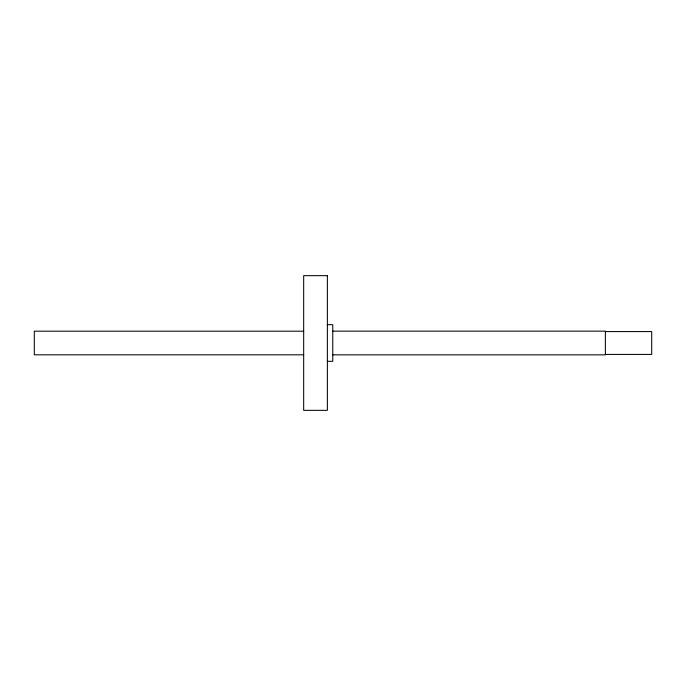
<?xml version="1.0" encoding="UTF-8"?>
<svg xmlns="http://www.w3.org/2000/svg" width="686" height="686" viewBox="0 0 686 686"><rect width="100%" height="100%" fill="white"/><g stroke="black" fill="none" stroke-linecap="round" stroke-linejoin="round"><path stroke-width="1.03" d="M327.376 324.684L332.761 324.684L332.761 361.316L327.376 361.316M303.675 331.184L34.3 331.184L34.3 354.816L303.675 354.816M332.761 331.149L605.369 331.149L605.369 354.851L332.761 354.851M605.369 331.578L651.7 331.578L651.7 354.422L605.369 354.422M327.376 275.661L303.675 275.661L303.675 410.339L327.376 410.339L327.376 275.661"/></g></svg>
